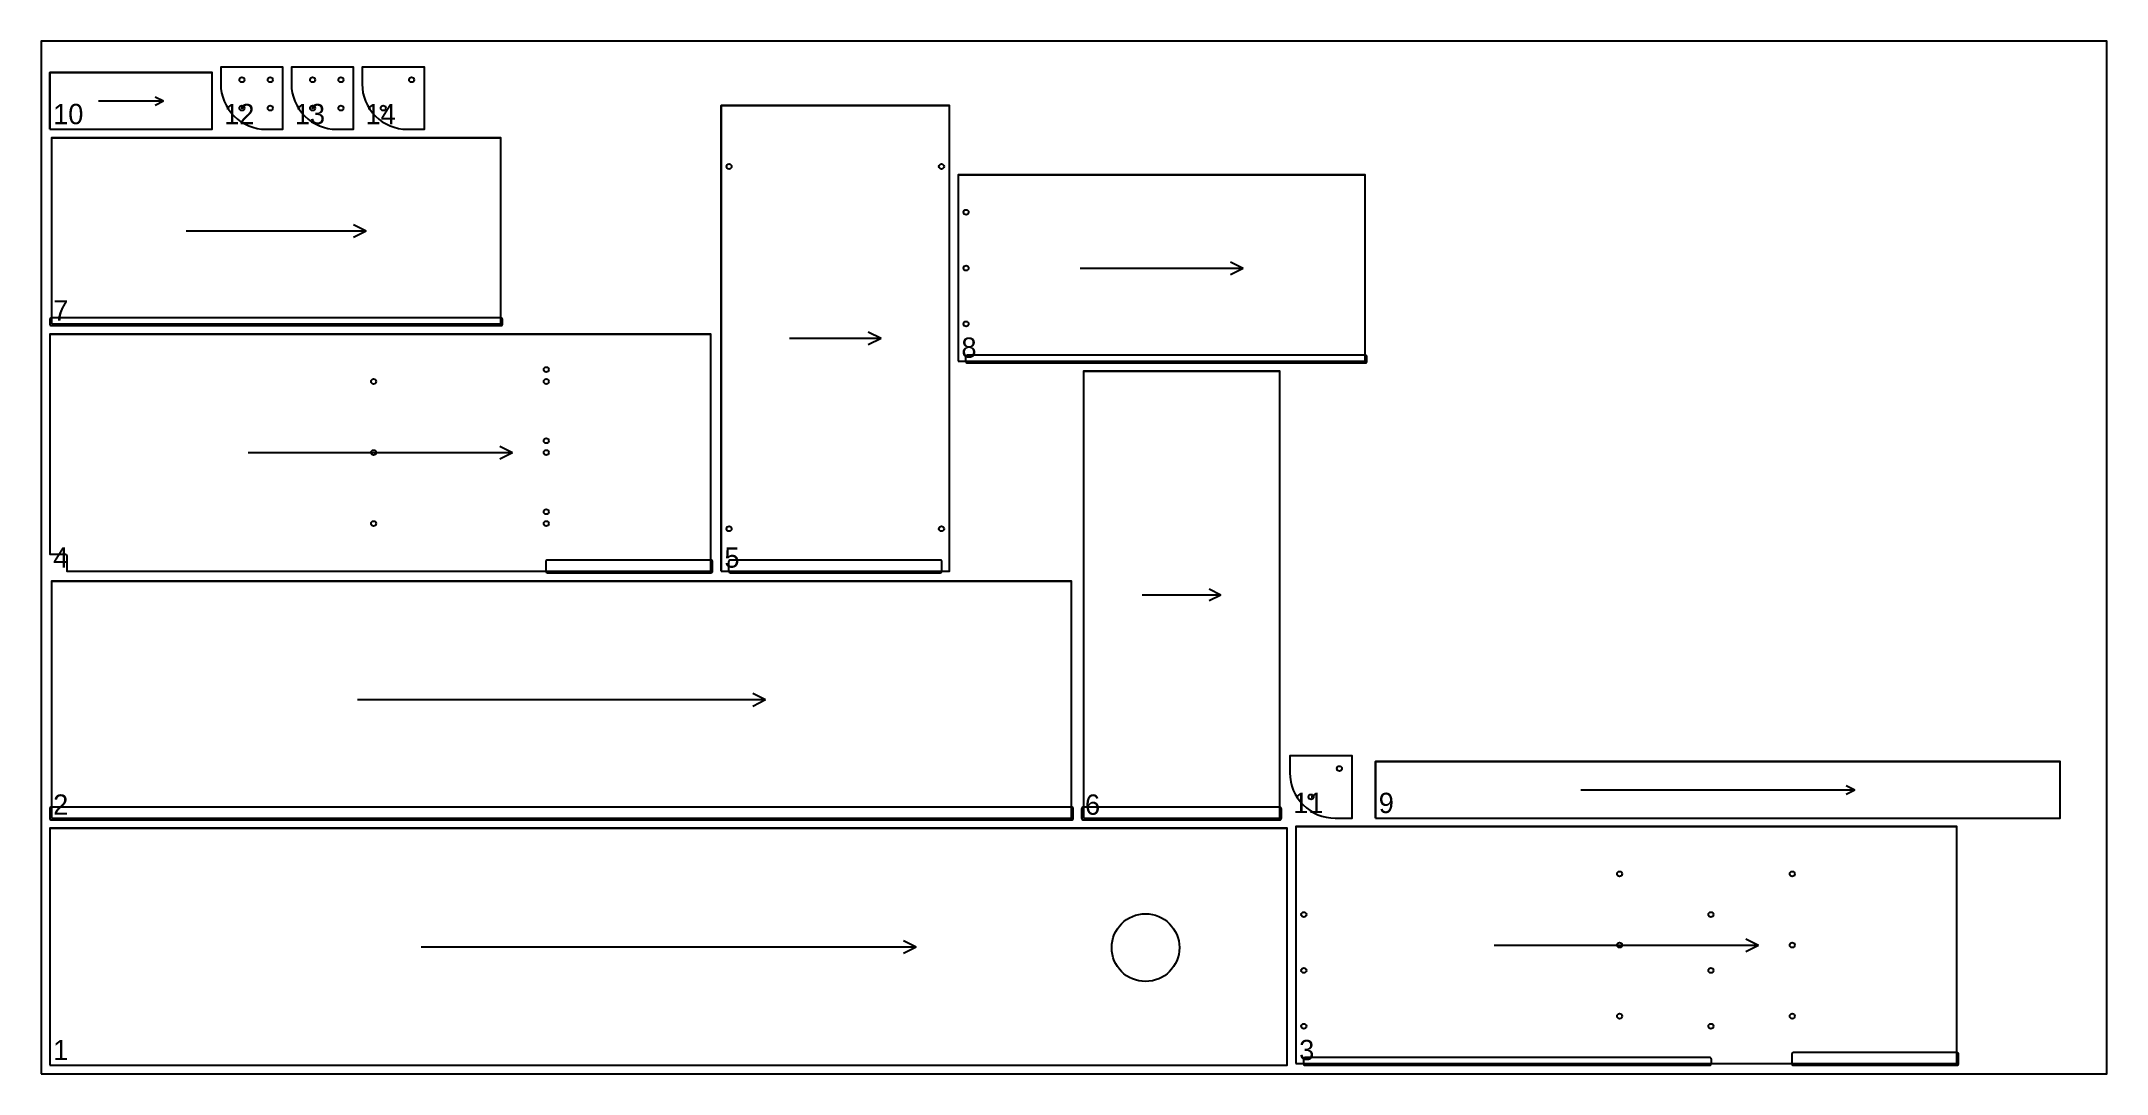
# Model space of a CAD drawing. Header units: millimetres. Extents: x 0 to 2440, y 0 to 1220.
import ezdxf

# ---------------------------------------------------------------- set-up
doc = ezdxf.new("R2010")
doc.units = ezdxf.units.MM
for name, color, linetype in [('A_SIDE_GROOVE_10', 7, 'Continuous'), ('A_SIDE_GROOVE_9.5', 7, 'Continuous'), ('A_SIDE_HOLES_12', 7, 'Continuous'), ('A_SIDE_HOLES_15.5', 7, 'Continuous'), ('B_SIDE_GROOVE_10', 7, 'Continuous'), ('B_SIDE_GROOVE_9.5', 7, 'Continuous'), ('B_SIDE_HOLES_12', 7, 'Continuous'), ('B_SIDE_HOLES_15.5', 7, 'Continuous'), ('EDGE_BANDING', 7, 'Continuous'), ('GRAIN_DIRECTION', 3, 'Continuous'), ('INSIDE_THROUGH', 7, 'Continuous'), ('OUTSIDE_THROUGH', 7, 'Continuous')]:
    doc.layers.add(name, color=color, linetype=linetype)
doc.layers.add('PART_LABELS', color=3, linetype='Continuous', plot=False)
doc.layers.add('SHEET_BOUNDARY', color=8, linetype='Continuous', plot=False)

msp = doc.modelspace()

# ---------------------------------------------------------------- linework, layer by layer
at = {"layer": 'A_SIDE_GROOVE_10'}
for points in [[(12, 884.02), (543.02, 884.02, 0.4142136), (545.02, 886.02), (545.02, 891.03, 0.4142136), (543.02, 893.03), (12, 893.03, 0.4142136), (10, 891.03), (10, 886.02, 0.4142136)], [(1094.01, 840.01), (1564.02, 840.01, 0.4142136), (1566.02, 842.01), (1566.02, 847.02, 0.4142136), (1564.02, 849.02), (1094.01, 849.02, 0.4142136), (1092.01, 847.02), (1092.01, 842.01, 0.4142136)], [(12, 300), (1217.02, 300, 0.4142136), (1219.02, 302), (1219.02, 313.01, 0.4142136), (1217.02, 315.01), (12, 315.01, 0.4142136), (10, 313.01), (10, 302, 0.4142136)], [(1231.02, 300), (1463.04, 300, 0.4142136), (1465.04, 302), (1465.04, 313.01, 0.4142136), (1463.04, 315.01), (1231.02, 315.01, 0.4142136), (1229.02, 313.01), (1229.02, 302, 0.4142136)], [(2070, 10), (2263.01, 10, 0.4142136), (2265.01, 12), (2265.01, 23.01, 0.4142136), (2263.01, 25.01), (2070, 25.01, 0.4142136), (2068, 23.01), (2068, 12, 0.4142136)]]:
    msp.add_lwpolyline(points, format="xyb", close=True, dxfattribs=at)
at = {"layer": 'A_SIDE_GROOVE_9.5'}
msp.add_lwpolyline([(598, 592.01), (791.01, 592.01, 0.4142136), (793.01, 594.01), (793.01, 605.02, 0.4142136), (791.01, 607.02), (598, 607.02, 0.4142136), (596, 605.02), (596, 594.01, 0.4142136)], format="xyb", close=True, dxfattribs=at)
at = {"layer": 'A_SIDE_HOLES_12'}
for centre in [(1092.51, 1018.02), (1092.51, 952.02), (1092.51, 886.02), (596.5, 832.02), (596.5, 748.02), (596.5, 664.02), (1864.5, 236.01), (2068.5, 236.01), (1864.5, 152.01), (2068.5, 152.01), (1864.5, 68.01), (2068.5, 68.01)]:
    msp.add_circle(centre, 3, dxfattribs=at)
at = {"layer": 'A_SIDE_HOLES_15.5'}
for centre in [(237, 1174.53), (354, 1174.53), (270.5, 1141.03), (320.5, 1141.03), (1533.54, 360.51), (1500.04, 327.01)]:
    msp.add_circle(centre, 3, dxfattribs=at)
at = {"layer": 'B_SIDE_GROOVE_10'}
for points in [[(814.01, 592.01), (1062.01, 592.01, 0.4142136), (1064.01, 594.01), (1064.01, 605.02, 0.4142136), (1062.01, 607.02), (814.01, 607.02, 0.4142136), (812.01, 605.02), (812.01, 594.01, 0.4142136)], [(1493, 10), (1971, 10, 0.4142136), (1973, 12), (1973, 17.01, 0.4142136), (1971, 19.01), (1493, 19.01, 0.4142136), (1491, 17.01), (1491, 12, 0.4142136)]]:
    msp.add_lwpolyline(points, format="xyb", close=True, dxfattribs=at)
at = {"layer": 'B_SIDE_GROOVE_9.5'}
msp.add_lwpolyline([(598, 592.01), (791.01, 592.01, 0.4142136), (793.01, 594.01), (793.01, 605.02, 0.4142136), (791.01, 607.02), (598, 607.02, 0.4142136), (596, 605.02), (596, 594.01, 0.4142136)], format="xyb", close=True, dxfattribs=at)
at = {"layer": 'B_SIDE_HOLES_12'}
for centre in [(812.51, 1072.02), (1063.51, 1072.02), (392.5, 818.02), (596.5, 818.02), (392.5, 734.02), (596.5, 734.02), (392.5, 650.02), (596.5, 650.02), (812.51, 644.02), (1063.51, 644.02), (1491.5, 188.01), (1972.5, 188.01), (1491.5, 122.01), (1972.5, 122.01), (1491.5, 56.01), (1972.5, 56.01)]:
    msp.add_circle(centre, 3, dxfattribs=at)
at = {"layer": 'B_SIDE_HOLES_15.5'}
for centre in [(270.5, 1174.53), (320.5, 1174.53), (437.5, 1174.53), (237, 1141.03), (354, 1141.03), (404, 1141.03)]:
    msp.add_circle(centre, 3, dxfattribs=at)
at = {"layer": 'EDGE_BANDING'}
for p, q in [((10, 1183.03), (202, 1183.03)), ((10, 1116.03), (10, 1183.03)), ((202, 1116.03), (202, 1183.03)), ((803.01, 1144.02), (1073.01, 1144.02)), ((803.01, 594.02), (803.01, 1144.02)), ((1073.01, 594.02), (1073.01, 1144.02)), ((10, 1116.03), (202, 1116.03)), ((12.01, 1106.03), (543.01, 1106.03)), ((1083.01, 1062.02), (1564.01, 1062.02)), ((10, 874.02), (791, 874.02)), ((791, 594.02), (791, 874.02)), ((1083.01, 842.02), (1564.01, 842.02)), ((1231.03, 830.01), (1463.03, 830.01)), ((30, 594.02), (791, 594.02)), ((803.01, 594.02), (1073.01, 594.02)), ((12.01, 582.01), (1217.01, 582.01)), ((1576.02, 369.01), (2385.02, 369.01)), ((1576.02, 302.01), (1576.02, 369.01)), ((2385.02, 302.01), (2385.02, 369.01)), ((12.01, 302.01), (1217.01, 302.01)), ((1576.02, 302.01), (2385.02, 302.01)), ((10, 290), (1472, 290)), ((1482, 292.01), (2263, 292.01)), ((2263, 12.01), (2263, 292.01)), ((10, 10), (1472, 10)), ((1482, 12.01), (2263, 12.01))]:
    msp.add_line(p, q, dxfattribs=at)
at = {"layer": 'GRAIN_DIRECTION'}
for p, q in [((67.6, 1149.53), (144.4, 1149.53)), ((134.35, 1154.56), (144.4, 1149.53)), ((134.35, 1144.5), (144.4, 1149.53)), ((368.71, 1003.53), (383.71, 996.03)), ((171.31, 996.03), (383.71, 996.03)), ((368.71, 988.53), (383.71, 996.03)), ((1227.31, 952.02), (1419.71, 952.02)), ((1404.71, 959.52), (1419.71, 952.02)), ((1404.71, 944.52), (1419.71, 952.02)), ((884.01, 869.02), (992.01, 869.02)), ((977.01, 876.52), (992.01, 869.02)), ((977.01, 861.52), (992.01, 869.02)), ((244.3, 734.02), (556.7, 734.02)), ((541.7, 741.52), (556.7, 734.02)), ((541.7, 726.52), (556.7, 734.02)), ((1300.63, 566.01), (1393.43, 566.01)), ((1379.51, 572.97), (1393.43, 566.01)), ((1379.51, 559.05), (1393.43, 566.01)), ((373.51, 442.01), (855.51, 442.01)), ((840.51, 449.51), (855.51, 442.01)), ((840.51, 434.51), (855.51, 442.01)), ((1818.72, 335.51), (2142.32, 335.51)), ((2132.27, 340.53), (2142.32, 335.51)), ((2132.27, 330.49), (2142.32, 335.51)), ((448.6, 150), (1033.4, 150)), ((1018.4, 157.5), (1033.4, 150)), ((1018.4, 142.5), (1033.4, 150)), ((1716.3, 152.01), (2028.7, 152.01)), ((2013.7, 159.51), (2028.7, 152.01)), ((2013.7, 144.51), (2028.7, 152.01))]:
    msp.add_line(p, q, dxfattribs=at)
at = {"layer": 'INSIDE_THROUGH'}
msp.add_circle((1304.5, 149), 40, dxfattribs=at)
at = {"layer": 'OUTSIDE_THROUGH'}
for points in [[(10, 1116.03), (202, 1116.03), (202, 1183.03), (10, 1183.03)], [(803.01, 594.02), (1073.01, 594.02), (1073.01, 1144.02), (803.01, 1144.02)], [(12.01, 886.03), (543.01, 886.03), (543.01, 1106.03), (12.01, 1106.03)], [(1083.01, 842.02), (1564.01, 842.02), (1564.01, 1062.02), (1083.01, 1062.02)], [(1231.03, 302.01), (1463.03, 302.01), (1463.03, 830.01), (1231.03, 830.01)], [(12.01, 302.01), (1217.01, 302.01), (1217.01, 582.01), (12.01, 582.01)], [(1576.02, 302.01), (2385.02, 302.01), (2385.02, 369.01), (1576.02, 369.01)], [(10, 10), (1472, 10), (1472, 290), (10, 290)], [(1482, 12.01), (2263, 12.01), (2263, 292.01), (1482, 292.01)]]:
    msp.add_lwpolyline(points, close=True, dxfattribs=at)
for points in [[(212, 1169.53, 0.4142136), (265.5, 1116.03), (285.5, 1116.03), (285.5, 1189.53), (212, 1189.53)], [(295.5, 1169.53, 0.4142136), (349, 1116.03), (369, 1116.03), (369, 1189.53), (295.5, 1189.53)], [(379, 1169.53, 0.4142136), (432.5, 1116.03), (452.5, 1116.03), (452.5, 1189.53), (379, 1189.53)], [(30, 612.02), (30, 594.02), (791, 594.02), (791, 874.02), (10, 874.02), (10, 614.02), (28, 614.02, -0.4142136)], [(1475.04, 355.51, 0.4142136), (1528.54, 302.01), (1548.54, 302.01), (1548.54, 375.51), (1475.04, 375.51)]]:
    msp.add_lwpolyline(points, format="xyb", close=True, dxfattribs=at)
at = {"layer": 'SHEET_BOUNDARY'}
msp.add_lwpolyline([(0, 0), (2440, 0), (2440, 1220), (0, 1220)], close=True, dxfattribs=at)

# ---------------------------------------------------------------- texts
at = {"layer": 'PART_LABELS'}
for s, p in [('10', (14, 1122.03)), ('12', (216, 1122.03)), ('13', (299.5, 1122.03)), ('14', (383, 1122.03)), ('7', (14, 890.02)), ('8', (1087.01, 846.01)), ('4', (14, 598.01)), ('5', (807.01, 598.01)), ('2', (14, 306)), ('6', (1233.02, 306)), ('11', (1479.04, 308.01)), ('9', (1580.02, 308.01)), ('1', (14, 16)), ('3', (1486, 16))]:
    msp.add_text(s, height=24, dxfattribs=at).set_placement(p)

doc.saveas('drawing.dxf')
